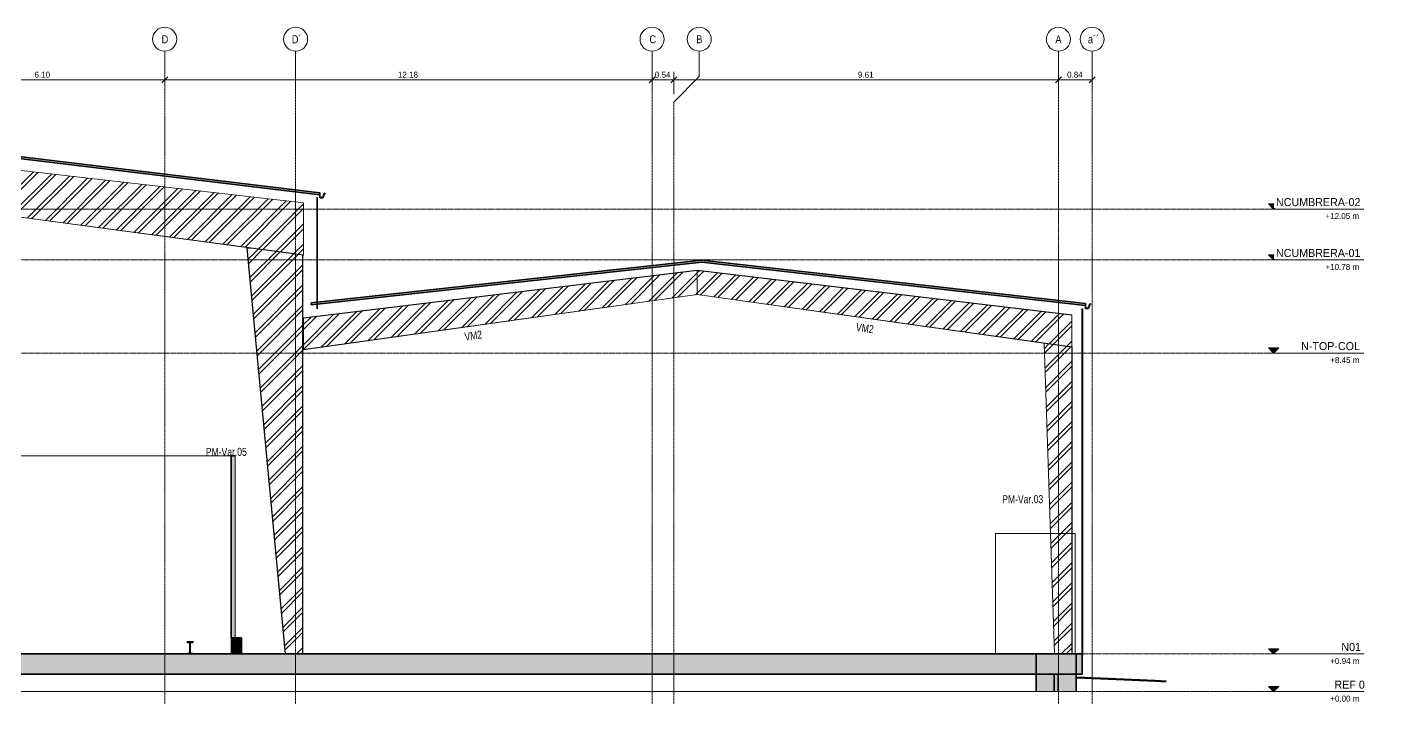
# Model space of a CAD drawing. Header units: centimetres. Extents: x -6646 to 16699, y -115 to 1717.
# Drawn here: x 5347 to 8735, y -30 to 1659 of the extents above; entities that cross this region are included whole.
import ezdxf

# ---------------------------------------------------------------- set-up
doc = ezdxf.new("R2010")
doc.units = ezdxf.units.CM
doc.linetypes.add('Centre', pattern=[3.175, 0.635, -0.475, 1.59, -0.475])
doc.linetypes.add('Grid Line', pattern=[2.2225, 1.27, -0.3175, 0.3175, -0.3175])
for name, color, linetype, lineweight in [('A-ANNO-DIMS', 7, 'Continuous', 9), ('A-ANNO-DIMS-100', 7, 'Continuous', 9), ('A-CLNG', 7, 'Continuous', 9), ('A-FLOR', 7, 'Continuous', 9), ('A-FLOR-LEVL', 7, 'Continuous', 9), ('A-FLOR-MCUT', 7, 'Continuous', 9), ('A-FLOR-PATT', 7, 'Continuous', 35), ('A-ROOF', 7, 'Continuous', 9), ('A-ROOF-MCUT', 7, 'Continuous', 35), ('A-ROOF-PATT', 7, 'Continuous', 35), ('A-WALL', 7, 'Continuous', 9), ('A-WALL-PATT', 7, 'Continuous', 35), ('C-BLDG-PADS', 7, 'Continuous', 9), ('C-TOPO', 7, 'Continuous', 9), ('I-WALL', 7, 'Continuous', 9), ('S-BEAM', 7, 'Continuous', 9), ('S-BEAM-IDEN', 7, 'Continuous', 18), ('S-COLS', 7, 'Continuous', 9), ('S-COLS-IDEN', 7, 'Continuous', 9), ('S-GRID', 7, 'Continuous', 9), ('S-GRID-IDEN', 7, 'Continuous', 9)]:
    doc.layers.add(name, color=color, linetype=linetype, lineweight=lineweight)
doc.styles.add('Century Gothic', font='GOTHIC.TTF', dxfattribs={"height": 20})
doc.styles.add('Century Gothic_1', font='GOTHIC.TTF', dxfattribs={"height": 15})
doc.styles.add('Century Gothic_2', font='GOTHIC.TTF', dxfattribs={"width": 0.8, "height": 20})
doc.styles.add('Saira Condensed', font='SairaCondensed-Regular.ttf', dxfattribs={"height": 20})
doc.dimstyles.new('FCA_N_Cotas_E100', dxfattribs={"dimscale": 30.48, "dimtxt": 15.662524, "dimasz": 0.492126, "dimexe": 0.656168, "dimexo": 0.656168, "dimgap": 0.032808, "dimtad": 1, "dimlfac": 0.01, "dimrnd": 0.01, "dimzin": 0, "dimdsep": 46, "dimtxsty": 'Century Gothic_1', "dimblk1": 'OBLIQUE', "dimblk2": 'OBLIQUE', "dimsah": 1, "dimcen": 0.09, "dimdle": 0.656168, "dimadec": 3, "dimazin": 2, "dimtfac": 1, "dimtdec": 4, "dimtix": 1, "dimtmove": 0, "dimatfit": 3, "dimfxl": 1, "dimtvp": 1, "dimtolj": 1, "dimtzin": 0, "dimarcsym": 2})
pattern_1 = [(45, (8239.84, 0), (-25.14472, 25.14472), []), (45, (8239.84, 38.1), (-25.14472, 25.14472), [])]

# ---------------------------------------------------------------- blocks, each defined once
blk = doc.blocks.new('M_S Shapes - 150 x 300-1672294-Elevación Eje 21')
at = {"layer": 'S-BEAM', "true_color": 0xcccccc}
h = blk.add_hatch(dxfattribs=at)
h.set_pattern_fill('FP_8', color=254, style=0, pattern_type=2)
h.set_pattern_definition([(45, (0, 0), (-25.1447, 25.1447), []), (45, (0, 38.1), (-25.1447, 25.1447), [])])
h.paths.add_polyline_path([(-2492.6, 94), (-2477.6, 94), (-2477.6, 94.4), (-2478, 95.1), (-2478.4, 95.3), (-2483.5, 96.2), (-2484.1, 96.7), (-2484.5, 97.4), (-2484.6, 97.8), (-2484.5, 120.6), (-2484.1, 121.3), (-2483.5, 121.8), (-2483.1, 121.9), (-2478, 122.9), (-2477.9, 123), (-2477.6, 123.6), (-2477.6, 124), (-2492.6, 124), (-2492.6, 123.6), (-2492.3, 122.9), (-2491.9, 122.7), (-2486.8, 121.8), (-2486.2, 121.3), (-2485.8, 120.6), (-2485.7, 120.2), (-2485.8, 97.4), (-2486.2, 96.7), (-2486.8, 96.2), (-2487.2, 96.1), (-2492.3, 95.1), (-2492.4, 95), (-2492.6, 94.4)])
at = {"layer": 'S-BEAM', "color": 254, "lineweight": 35, "true_color": 0xcccccc}
for p, q in [((-2492.6, 124), (-2492.6, 123.6)), ((-2477.6, 124), (-2492.6, 124)), ((-2491.9, 122.7), (-2487.2, 121.9)), ((-2485.7, 120.2), (-2485.7, 97.8)), ((-2484.6, 97.8), (-2484.6, 120.2)), ((-2483.1, 121.9), (-2478.4, 122.7)), ((-2477.6, 123.6), (-2477.6, 124)), ((-2492.6, 94.4), (-2492.6, 94)), ((-2492.6, 94), (-2477.6, 94)), ((-2487.2, 96.1), (-2491.9, 95.3)), ((-2478.4, 95.3), (-2483.1, 96.1)), ((-2477.6, 94), (-2477.6, 94.4))]:
    blk.add_line(p, q, dxfattribs=at)
at = {"layer": 'S-BEAM', "color": 254, "true_color": 0xcccccc}
blk.add_line((-2477.4, 124), (-2477.6, 124), dxfattribs=at)
at = {"layer": 'S-BEAM', "color": 254, "lineweight": 35, "true_color": 0xcccccc, "flags": 128}
for points in [[(-2492.6, 123.6), (-2492.6, 123.4), (-2492.6, 123.2), (-2492.4, 123), (-2492.3, 122.9), (-2492.1, 122.8), (-2491.9, 122.7)], [(-2487.2, 121.9), (-2486.8, 121.8), (-2486.5, 121.6), (-2486.2, 121.3), (-2485.9, 121), (-2485.8, 120.6), (-2485.7, 120.2)], [(-2484.6, 120.2), (-2484.5, 120.6), (-2484.4, 121), (-2484.1, 121.3), (-2483.8, 121.6), (-2483.5, 121.8), (-2483.1, 121.9)], [(-2478.4, 122.7), (-2478.2, 122.8), (-2478, 122.9), (-2477.9, 123), (-2477.7, 123.2), (-2477.7, 123.4), (-2477.6, 123.6)], [(-2491.9, 95.3), (-2492.1, 95.2), (-2492.3, 95.1), (-2492.4, 95), (-2492.6, 94.8), (-2492.6, 94.6), (-2492.6, 94.4)], [(-2485.7, 97.8), (-2485.8, 97.4), (-2485.9, 97), (-2486.2, 96.7), (-2486.5, 96.4), (-2486.8, 96.2), (-2487.2, 96.1)], [(-2483.1, 96.1), (-2483.5, 96.2), (-2483.8, 96.4), (-2484.1, 96.7), (-2484.4, 97), (-2484.5, 97.4), (-2484.6, 97.8)], [(-2477.6, 94.4), (-2477.7, 94.6), (-2477.7, 94.8), (-2477.9, 95), (-2478, 95.1), (-2478.2, 95.2), (-2478.4, 95.3)]]:
    blk.add_lwpolyline(points, dxfattribs=at)
blk = doc.blocks.new('PQ_RVR_ARQ-01_ZZ_ZZ_MO_T_A_rvt-2-Elevación Eje 21')
at = {"layer": 'A-ROOF-PATT', "lineweight": 9, "true_color": 0xeaeaea}
for points in [[(-2160.9, 1240.2), (-2160.9, 1245.2), (-4136.8, 1483.4), (-6109.6, 1250.8), (-6109.6, 1245.8), (-4136.8, 1478.4), (-2201.9, 1245.1)], [(-247.9, 964), (-247.9, 969.1), (-1206.2, 1077.3), (-2182.3, 970.5), (-2182.3, 965.5), (-1206.2, 1072.3), (-281.8, 967.9)]]:
    blk.add_hatch(color=254, dxfattribs=at).paths.add_polyline_path(points)
at = {"layer": 'A-WALL', "true_color": 0xeaeaea}
h = blk.add_hatch(color=254, dxfattribs=at)
h.paths.add_polyline_path([(-325.8, -0.1), (-325.8, 44), (-370.8, 44), (-370.8, -0.1)])
h.paths.add_polyline_path([(-315.8, -0.1), (-270.8, -0.1), (-270.8, 44), (-315.8, 44)])
at = {"layer": 'A-WALL-PATT', "lineweight": 9, "true_color": 0xeaeaea}
for points in [[(-2168, 955.5), (-2167.5, 955.5), (-2167.5, 1234.5), (-2168, 1234.5), (-2168, 991.6)], [(-255.5, 96.5), (-255.5, 955.5), (-256, 955.5), (-256, 96.5)], [(-2372.9, 134), (-2372.9, 588.8), (-2382.9, 588.8), (-2382.9, 134)], [(-2367.3, 94), (-2357, 94), (-2357, 134), (-2382, 134), (-2382, 94)], [(-256, 91.5), (-254.3, 91.5), (-254.3, 96.5), (-256.8, 96.5), (-256.8, 94), (-256, 94)]]:
    blk.add_hatch(color=254, dxfattribs=at).paths.add_polyline_path(points)
at = {"layer": 'A-WALL-PATT', "lineweight": 9, "true_color": 0xf2f2f2}
h = blk.add_hatch(dxfattribs=at)
h.set_pattern_fill('FP_12', style=0, pattern_type=2)
h.set_pattern_definition([(90, (-256.012, 0), (-0.05687, 3e-18), [])])
edge = h.paths.add_edge_path()
edge.add_line((-256.1, 96.5), (-256, 96.5))
edge.add_line((-256, 96.5), (-256.1, 794.1))
at = {"layer": 'A-WALL-PATT', "lineweight": 9, "true_color": 0xe5e5e5}
h = blk.add_hatch(dxfattribs=at)
h.set_pattern_fill('FP_13', color=254, style=0, pattern_type=2)
h.set_pattern_definition([(90, (-2372.647, 0), (-0.30691, 2e-17), [])])
h.paths.add_polyline_path([(-2372.9, 134), (-2372.6, 134), (-2372.6, 588.8), (-2372.9, 588.8), (-2372.9, 198.5)])
at = {"layer": 'A-CLNG', "color": 254, "lineweight": 18, "true_color": 0xe5e5e5}
blk.add_line((-2380.8, 588.8), (-3116.4, 588.8), dxfattribs=at)
at = {"layer": 'A-FLOR', "color": 254, "lineweight": 35, "true_color": 0xcccccc}
for p, q in [((-270.8, 94), (-5918.3, 94)), ((-270.8, 44), (-270.8, 94)), ((-5918.3, 44), (-270.8, 44))]:
    blk.add_line(p, q, dxfattribs=at)
at = {"layer": 'A-ROOF', "color": 254, "lineweight": 35, "true_color": 0xcccccc}
for p, q in [((-2160.9, 1245.2), (-4136.8, 1483.4)), ((-4136.8, 1478.4), (-2160.9, 1240.2)), ((-2160.9, 1240.2), (-2160.9, 1245.2)), ((-1206.2, 1077.3), (-2182.3, 970.5)), ((-2182.3, 965.5), (-1206.2, 1072.3)), ((-247.9, 969.1), (-1206.2, 1077.3)), ((-1206.2, 1072.3), (-247.9, 964)), ((-2182.3, 970.5), (-2182.3, 965.5)), ((-247.9, 964), (-247.9, 969.1))]:
    blk.add_line(p, q, dxfattribs=at)
at = {"layer": 'A-ROOF-MCUT', "color": 254, "true_color": 0xcccccc}
for p, q in [((-2160.6, 1245.2), (-2160.9, 1245.2)), ((-2160.9, 1245.2), (-2160.9, 1232.7)), ((-2160.9, 1232.7), (-2153.5, 1232.7)), ((-2160.6, 1233.1), (-2160.6, 1245.2)), ((-2153.7, 1233.1), (-2160.6, 1233.1)), ((-2149.9, 1243), (-2153.7, 1233.1)), ((-2153.5, 1232.7), (-2149.7, 1242.7)), ((-2148.7, 1243), (-2149.9, 1243)), ((-2148.4, 1244), (-2149.7, 1244)), ((-2149.7, 1244), (-2149.7, 1243.6)), ((-2149.7, 1243.6), (-2148.7, 1243.6)), ((-2149.7, 1242.7), (-2148.4, 1242.7)), ((-2148.7, 1243.6), (-2148.7, 1243)), ((-2148.4, 1242.7), (-2148.4, 1244)), ((-247.5, 969.1), (-247.9, 969.1)), ((-247.9, 969.1), (-247.9, 956.6)), ((-247.9, 956.6), (-240.4, 956.6)), ((-247.5, 956.9), (-247.5, 969.1)), ((-240.7, 956.9), (-247.5, 956.9)), ((-236.9, 966.9), (-240.7, 956.9)), ((-240.4, 956.6), (-236.6, 966.5)), ((-235.7, 966.9), (-236.9, 966.9)), ((-235.4, 967.8), (-236.6, 967.8)), ((-236.6, 967.8), (-236.6, 967.5)), ((-236.6, 967.5), (-235.7, 967.5)), ((-236.6, 966.5), (-235.4, 966.5)), ((-235.7, 967.5), (-235.7, 966.9)), ((-235.4, 966.5), (-235.4, 967.8))]:
    blk.add_line(p, q, dxfattribs=at)
at = {"layer": 'A-WALL', "color": 254, "lineweight": 35, "true_color": 0xcccccc}
for p, q in [((-2168, 1234.5), (-2168, 955.5)), ((-2167.5, 1234.5), (-2168, 1234.5)), ((-2167.5, 955.5), (-2167.5, 1234.5)), ((-2168, 955.5), (-2167.5, 955.5)), ((-255.5, 955.5), (-256, 955.5)), ((-256, 955.5), (-256, 96.5)), ((-255.5, 96.5), (-255.5, 955.5)), ((-2382.9, 588.8), (-2382.9, 134)), ((-2372.9, 588.8), (-2382.9, 588.8)), ((-2382.9, 134), (-2372.9, 134)), ((-2372.9, 134), (-2382, 134)), ((-2382, 134), (-2382, 94)), ((-2357, 134), (-2372.9, 134)), ((-2357, 94), (-2357, 134)), ((-2382, 94), (-2357, 94)), ((-370.8, 94), (-370.8, -0.1)), ((-270.8, 94), (-370.8, 94)), ((-270.8, -0.1), (-270.8, 94)), ((-256, 96.5), (-255.5, 96.5))]:
    blk.add_line(p, q, dxfattribs=at)
at = {"layer": 'A-WALL', "color": 254, "true_color": 0xcccccc}
for p, q in [((-256, 955.5), (-256.1, 955.5)), ((-472.8, 94), (-472.8, 394.9)), ((-472.8, 394.9), (-465.3, 394.9)), ((-273.2, 394.9), (-465.3, 394.9)), ((-273.2, 94), (-273.2, 394.9)), ((-256, 96.5), (-256.8, 96.5)), ((-256.8, 91.5), (-254.3, 91.5)), ((-254.3, 96.5), (-256, 96.5)), ((-254.3, 91.5), (-254.3, 96.5))]:
    blk.add_line(p, q, dxfattribs=at)
at = {"layer": 'A-WALL', "color": 254, "lineweight": 18, "true_color": 0xcccccc}
for p, q in [((-256.8, 96.5), (-256.8, 96.5)), ((-256.8, 91.5), (-256.8, 91.5))]:
    blk.add_line(p, q, dxfattribs=at)
at = {"layer": 'C-BLDG-PADS', "color": 254, "lineweight": 18, "true_color": 0xdadada}
for p, q in [((-270.8, 0), (-5918.3, 0)), ((-270.8, -0.1), (-270.8, 0))]:
    blk.add_line(p, q, dxfattribs=at)
at = {"layer": 'C-TOPO', "color": 254, "lineweight": 70, "true_color": 0xdadada}
for p, q in [((-270.8, 35.5), (-269.1, 35.4)), ((-269.1, 35.4), (-74, 26.6)), ((-74, 26.6), (-46.5, 25.4))]:
    blk.add_line(p, q, dxfattribs=at)
at = {"layer": 'C-TOPO', "color": 254, "true_color": 0xdadada}
for p, q in [((-269.1, 35.4), (-270.8, 35.5)), ((-74, 26.6), (-269.1, 35.4)), ((-46.5, 25.4), (-74, 26.6))]:
    blk.add_line(p, q, dxfattribs=at)
at = {"layer": 'S-BEAM', "color": 254, "lineweight": 70, "true_color": 0xdadada}
blk.add_blockref('M_S Shapes - 150 x 300-1672294-Elevación Eje 21', (0, 0), dxfattribs=at)
blk = doc.blocks.new('RVR_Tensor angular doble L - d_25 mm-1744887-Elevación Eje 21')
at = {"layer": 'S-BEAM', "true_color": 0xc0c0c0}
h = blk.add_hatch(dxfattribs=at)
h.set_pattern_fill('FP_15', color=9, style=0, pattern_type=2)
h.set_pattern_definition([(36.657, (0, 56.365), (-25.14424, 18.71336), []), (36.657, (0, 84.72), (-25.14424, 18.71336), [])])
h.paths.add_polyline_path([(-2222.5, 126.9), (-2222, 126.9), (-2222, 127.1), (-2222.5, 127.1)])
h = blk.add_hatch(dxfattribs=at)
h.set_pattern_fill('FP_14', color=9, style=0, pattern_type=2)
h.set_pattern_definition([(33.74, (0, 70.58), (-5.88376, 29.6597), []), (33.74, (0, 96.03), (-5.88376, 29.6597), [])])
h.paths.add_polyline_path([(-2222.5, 126.8), (-2222, 126.8), (-2222, 126.9), (-2222.5, 126.9)])
at = {"layer": 'S-BEAM'}
for p, q in [((-2222.5, 127.1), (-2222.5, 126.9)), ((-2222, 126.9), (-2222.5, 126.9)), ((-2222.5, 126.9), (-2222.5, 126.8)), ((-2222, 127.1), (-2222, 126.9)), ((-2222, 126.8), (-2222, 126.9))]:
    blk.add_line(p, q, dxfattribs=at)
blk = doc.blocks.new('Level - Con_Triangulo-1145637-Elevación Eje 21')
at = {"layer": 'A-FLOR-LEVL', "true_color": 0xe2e2e2}
blk.add_hatch(color=254, dxfattribs=at).paths.add_polyline_path([(-6517, 12.9), (-6504.1, 0), (-6491.3, 12.9)])
at = {"layer": 'A-FLOR-LEVL', "color": 253, "true_color": 0xaaaaaa}
for p, q in [((-6491.3, 0), (-6729.7, 0)), ((-6517, 12.9), (-6491.3, 12.9)), ((-6504.1, 0), (-6517, 12.9)), ((-6491.3, 12.9), (-6504.1, 0))]:
    blk.add_line(p, q, dxfattribs=at)
blk = doc.blocks.new('Grid - 3mm-1819951-Elevación Eje 21')
at = {"layer": 'S-GRID-IDEN', "color": 253, "true_color": 0xaaaaaa}
blk.add_circle((-1330.8, 1628.7), 30, dxfattribs=at)
blk = doc.blocks.new('DIMBLOCK35-Elevación Eje 21')
at = {"layer": 'A-ANNO-DIMS-100', "lineweight": 35}
for p, q in [((5081.2, 1527.3), (5073.7, 1519.8)), ((5081.2, 1527.3), (5088.7, 1534.8)), ((5691.2, 1527.3), (5683.7, 1519.8)), ((5691.2, 1527.3), (5698.7, 1534.8))]:
    blk.add_line(p, q, dxfattribs=at)
at = {"layer": 'A-ANNO-DIMS-100'}
for p, q in [((5081.2, 1527.3), (5081.2, 1547.3)), ((5081.2, 1527.3), (5691.2, 1527.3)), ((5081.2, 1527.3), (5081.2, 1517.9)), ((5691.2, 1527.3), (5691.2, 1547.3)), ((5691.2, 1527.3), (5691.2, 1517.9))]:
    blk.add_line(p, q, dxfattribs=at)
at = {"layer": 'A-ANNO-DIMS-100', "color": 0, "insert": (5365.8, 1547.5), "char_height": 15, "width": 48.927, "attachment_point": 1, "line_spacing_factor": 0.984502, "style": 'Century Gothic_1'}
blk.add_mtext('6.10', dxfattribs=at)
blk = doc.blocks.new('_Oblique')
at = {"color": 0, "linetype": 'ByBlock', "lineweight": -2}
blk.add_line((-0.5, -0.5), (0.5, 0.5), dxfattribs=at)
blk = doc.blocks.new('DIMBLOCK36-Elevación Eje 21')
at = {"layer": 'A-ANNO-DIMS-100', "lineweight": 35}
for p, q in [((5691.2, 1527.3), (5683.7, 1519.8)), ((5691.2, 1527.3), (5698.7, 1534.8)), ((6909.1, 1527.3), (6901.6, 1519.8)), ((6909.1, 1527.3), (6916.6, 1534.8))]:
    blk.add_line(p, q, dxfattribs=at)
at = {"layer": 'A-ANNO-DIMS-100'}
for p, q in [((5691.2, 1527.3), (5691.2, 1547.3)), ((5691.2, 1527.3), (6909.1, 1527.3)), ((5691.2, 1527.3), (5691.2, 1517.9)), ((6909.1, 1527.3), (6909.1, 1547.3)), ((6909.1, 1527.3), (6909.1, 1517.9))]:
    blk.add_line(p, q, dxfattribs=at)
at = {"layer": 'A-ANNO-DIMS-100', "color": 0, "insert": (6273.9, 1547.5), "char_height": 15, "width": 62.948, "attachment_point": 1, "line_spacing_factor": 0.984502, "style": 'Century Gothic_1'}
blk.add_mtext('12.18', dxfattribs=at)
blk = doc.blocks.new('DIMBLOCK37-Elevación Eje 21')
at = {"layer": 'A-ANNO-DIMS-100', "lineweight": 35}
for p, q in [((6909.1, 1527.3), (6901.6, 1519.8)), ((6909.1, 1527.3), (6916.6, 1534.8)), ((6963.5, 1527.3), (6956, 1519.8)), ((6963.5, 1527.3), (6971, 1534.8))]:
    blk.add_line(p, q, dxfattribs=at)
at = {"layer": 'A-ANNO-DIMS-100'}
for p, q in [((6909.1, 1527.3), (6909.1, 1547.3)), ((6909.1, 1527.3), (6963.5, 1527.3)), ((6909.1, 1527.3), (6909.1, 1517.9)), ((6963.5, 1527.3), (6963.5, 1547.3)), ((6963.5, 1527.3), (6963.5, 1491.7))]:
    blk.add_line(p, q, dxfattribs=at)
at = {"layer": 'A-ANNO-DIMS-100', "color": 0, "insert": (6915.9, 1547.5), "char_height": 15, "width": 48.927, "attachment_point": 1, "line_spacing_factor": 0.984502, "style": 'Century Gothic_1'}
blk.add_mtext('0.54', dxfattribs=at)
blk = doc.blocks.new('DIMBLOCK38-Elevación Eje 21')
at = {"layer": 'A-ANNO-DIMS-100', "lineweight": 35}
for p, q in [((6963.5, 1527.3), (6956, 1519.8)), ((6963.5, 1527.3), (6971, 1534.8)), ((7924.5, 1527.3), (7917, 1519.8)), ((7924.5, 1527.3), (7932, 1534.8))]:
    blk.add_line(p, q, dxfattribs=at)
at = {"layer": 'A-ANNO-DIMS-100'}
for p, q in [((6963.5, 1527.3), (6963.5, 1547.3)), ((6963.5, 1527.3), (7924.5, 1527.3)), ((6963.5, 1527.3), (6963.5, 1491.7)), ((7924.5, 1527.3), (7924.5, 1547.3)), ((7924.5, 1527.3), (7924.5, 1517.9))]:
    blk.add_line(p, q, dxfattribs=at)
at = {"layer": 'A-ANNO-DIMS-100', "color": 0, "insert": (7423.6, 1547.5), "char_height": 15, "width": 48.927, "attachment_point": 1, "line_spacing_factor": 0.984502, "style": 'Century Gothic_1'}
blk.add_mtext('9.61', dxfattribs=at)
blk = doc.blocks.new('DIMBLOCK39-Elevación Eje 21')
at = {"layer": 'A-ANNO-DIMS-100', "lineweight": 35}
for p, q in [((7924.5, 1527.3), (7917, 1519.8)), ((7924.5, 1527.3), (7932, 1534.8)), ((8008.7, 1527.3), (8001.2, 1519.8)), ((8008.7, 1527.3), (8016.2, 1534.8))]:
    blk.add_line(p, q, dxfattribs=at)
at = {"layer": 'A-ANNO-DIMS-100'}
for p, q in [((7924.5, 1527.3), (7924.5, 1547.3)), ((7924.5, 1527.3), (8008.7, 1527.3)), ((7924.5, 1527.3), (7924.5, 1517.9)), ((8008.7, 1527.3), (8008.7, 1547.3)), ((8008.7, 1527.3), (8008.7, 1517.9))]:
    blk.add_line(p, q, dxfattribs=at)
at = {"layer": 'A-ANNO-DIMS-100', "color": 0, "insert": (7946.2, 1547.5), "char_height": 15, "width": 48.927, "attachment_point": 1, "line_spacing_factor": 0.984502, "style": 'Century Gothic_1'}
blk.add_mtext('0.84', dxfattribs=at)

msp = doc.modelspace()

# ---------------------------------------------------------------- hatches: boundary and pattern name
at = {"layer": 'A-FLOR-PATT', "lineweight": 9, "true_color": 0x9a9a9a}
msp.add_hatch(color=253, dxfattribs=at).paths.add_polyline_path([(7958.021, 44), (7983.825, 44), (7983.825, 94), (2152.126, 94), (2152.126, 44), (7924.069, 44)])
at = {"layer": 'A-WALL-PATT', "lineweight": 9, "true_color": 0x9a9a9a}
msp.add_hatch(color=253, dxfattribs=at).paths.add_polyline_path([(7914.069, -0.1), (7924.069, -0.1), (7924.069, 44), (7914.069, 44)])
at = {"layer": 'S-BEAM', "true_color": 0xc0c0c0}
h = msp.add_hatch(dxfattribs=at)
h.set_pattern_fill('FP_6', color=9, style=0, pattern_type=2)
h.set_pattern_definition(pattern_1)
h.paths.add_polyline_path([(6037.986, 1219.91), (6037.986, 1220.496), (4108.337, 1441.149), (4108.337, 1440.564), (5872.499, 1238.833)])
h = msp.add_hatch(dxfattribs=at)
h.set_pattern_fill('FP_7', color=9, style=0, pattern_type=2)
h.set_pattern_definition(pattern_1)
h.paths.add_polyline_path([(6037.986, 1090.342), (6037.986, 1219.91), (4108.337, 1440.564), (4108.337, 1347.841), (6036.403, 1090.553)])
h = msp.add_hatch(dxfattribs=at)
h.set_pattern_fill('FP_16', color=9, style=0, pattern_type=2)
h.set_pattern_definition(pattern_1)
h.paths.add_polyline_path([(6037.986, 1089.755), (6037.986, 1090.342), (4108.337, 1347.841), (4108.337, 1347.254), (5872.499, 1111.838)])
h = msp.add_hatch(dxfattribs=at)
h.set_pattern_fill('FP_6', color=9, style=0, pattern_type=2)
h.set_pattern_definition(pattern_1)
h.paths.add_polyline_path([(6037.986, 932.686), (7022.123, 1051.333), (7022.123, 1051.919), (6037.986, 933.272)])
h = msp.add_hatch(dxfattribs=at)
h.set_pattern_fill('FP_6', color=9, style=0, pattern_type=2)
h.set_pattern_definition(pattern_1)
h.paths.add_polyline_path([(6037.986, 853.898), (7022.123, 991.581), (7022.123, 1051.333), (6037.986, 932.686)])
h = msp.add_hatch(dxfattribs=at)
h.set_pattern_fill('FP_6', color=9, style=0, pattern_type=2)
h.set_pattern_definition(pattern_1)
h.paths.add_polyline_path([(7958.021, 939.667), (7958.021, 940.253), (7022.123, 1051.94), (7022.123, 1051.354)])
h = msp.add_hatch(dxfattribs=at)
h.set_pattern_fill('FP_6', color=9, style=0, pattern_type=2)
h.set_pattern_definition(pattern_1)
h.paths.add_polyline_path([(7958.021, 860.647), (7958.021, 939.667), (7022.123, 1051.333), (7022.123, 991.581), (7914.925, 866.676)])
h = msp.add_hatch(dxfattribs=at)
h.set_pattern_fill('FP_6', color=9, style=0, pattern_type=2)
h.set_pattern_definition(pattern_1)
h.paths.add_polyline_path([(6037.986, 853.31), (7022.123, 990.994), (7022.123, 991.581), (6037.986, 853.898)])
h = msp.add_hatch(dxfattribs=at)
h.set_pattern_fill('FP_6', color=9, style=0, pattern_type=2)
h.set_pattern_definition(pattern_1)
h.paths.add_polyline_path([(7958.021, 860.059), (7958.021, 860.647), (7022.123, 991.581), (7022.123, 990.994)])
at = {"layer": 'S-COLS', "true_color": 0xc0c0c0}
h = msp.add_hatch(dxfattribs=at)
h.set_pattern_fill('FP_10', color=9, style=0, pattern_type=2)
h.set_pattern_definition(pattern_1)
h.paths.add_polyline_path([(5992.143, 94), (5992.725, 94), (5896.985, 1106.769), (5896.403, 1106.769), (5925.96, 794.104)])
h = msp.add_hatch(dxfattribs=at)
h.set_pattern_fill('FP_7', color=9, style=0, pattern_type=2)
h.set_pattern_definition(pattern_1)
h.paths.add_polyline_path([(5992.725, 94), (6035.821, 94), (6035.796, 1090.047), (5910.482, 1106.769), (5896.985, 1106.769), (5926.542, 794.104)])
h.paths.add_polyline_path([(6017.887, 126.784), (6017.387, 126.784), (6017.387, 127.145), (6017.887, 127.145), (6017.887, 126.945)])
h = msp.add_hatch(dxfattribs=at)
h.set_pattern_fill('FP_10', color=9, style=0, pattern_type=2)
h.set_pattern_definition(pattern_1)
h.paths.add_polyline_path([(6035.821, 94), (6036.403, 94), (6036.403, 1089.966), (6035.821, 1090.044), (6035.821, 794.104)])
h = msp.add_hatch(dxfattribs=at)
h.set_pattern_fill('FP_8', color=9, style=0, pattern_type=2)
h.set_pattern_definition(pattern_1)
h.paths.add_polyline_path([(7914.925, 94), (7889.246, 869.681), (7888.661, 869.763), (7914.343, 94)])
h = msp.add_hatch(dxfattribs=at)
h.set_pattern_fill('FP_8', color=9, style=0, pattern_type=2)
h.set_pattern_definition(pattern_1)
h.paths.add_polyline_path([(7914.925, 94), (7958.021, 94), (7958.021, 860.059), (7889.246, 869.681), (7891.748, 794.104)])
h = msp.add_hatch(dxfattribs=at)
h.set_pattern_fill('FP_8', color=9, style=0, pattern_type=2)
h.set_pattern_definition(pattern_1)
h.paths.add_polyline_path([(7958.603, 94), (7958.603, 860.566), (7958.021, 860.647), (7958.021, 94)])

# ---------------------------------------------------------------- linework, layer by layer
at = {"layer": 'A-FLOR', "lineweight": 35}
for p, q in [((5992.143, 94), (2214.464, 94)), ((6035.821, 94), (5992.725, 94)), ((7914.343, 94), (6036.403, 94)), ((7983.825, 94), (7958.603, 94)), ((7983.825, 44), (7983.825, 94)), ((2421.52, 44), (7914.069, 44)), ((7924.069, 44), (7983.825, 44))]:
    msp.add_line(p, q, dxfattribs=at)
at = {"layer": 'A-FLOR-LEVL', "color": 253, "linetype": 'Centre', "true_color": 0xaaaaaa}
for p, q in [((8449.159, 845.103), (1748.581, 845.103)), ((1748.581, 94), (8449.159, 94)), ((1748.581, 0), (8449.159, 0))]:
    msp.add_line(p, q, dxfattribs=at)
at = {"layer": 'A-FLOR-MCUT'}
msp.add_line((7914.069, 44), (7924.069, 44), dxfattribs=at)
at = {"layer": 'I-WALL', "lineweight": 35}
for p, q in [((7914.069, 44), (7914.069, -0.1)), ((7924.069, -0.1), (7924.069, 44))]:
    msp.add_line(p, q, dxfattribs=at)
at = {"layer": 'S-BEAM'}
for p, q in [((6037.986, 1220.496), (4108.337, 1441.149)), ((4108.337, 1440.564), (6037.986, 1219.91)), ((6037.986, 1090.342), (4108.337, 1347.841)), ((6037.986, 1089.755), (4108.337, 1347.254)), ((6037.986, 1219.91), (6037.986, 1220.496)), ((6037.986, 1090.342), (6037.986, 1219.91)), ((6037.986, 1089.755), (6037.986, 1090.342)), ((7022.123, 1051.919), (6037.986, 933.272)), ((7022.123, 1051.333), (6037.986, 932.686)), ((7022.123, 1051.354), (7022.123, 1051.94)), ((7022.123, 1051.94), (7958.021, 940.253)), ((7022.123, 1051.919), (7022.123, 1051.333)), ((7022.123, 1051.354), (7958.021, 939.667)), ((7022.123, 1051.333), (7022.123, 991.581)), ((7022.123, 991.581), (7022.123, 1051.333)), ((7022.123, 991.581), (6037.986, 853.898)), ((7022.123, 990.994), (6037.986, 853.31)), ((7022.123, 991.581), (7022.123, 990.994)), ((7022.123, 990.994), (7022.123, 991.581)), ((7022.123, 991.581), (7958.021, 860.647)), ((7022.123, 990.994), (7958.021, 860.059)), ((6037.986, 933.272), (6037.986, 932.686)), ((6037.986, 932.686), (6037.986, 853.898)), ((7958.021, 939.667), (7958.021, 940.253)), ((7958.021, 860.647), (7958.021, 939.667)), ((6037.986, 853.898), (6037.986, 853.31)), ((7958.021, 860.059), (7958.021, 860.647))]:
    msp.add_line(p, q, dxfattribs=at)
at = {"layer": 'S-COLS'}
for p, q in [((5896.403, 1106.769), (5896.985, 1106.769)), ((5896.403, 1106.769), (5992.143, 94)), ((5910.482, 1106.769), (5896.985, 1106.769)), ((5896.985, 1106.769), (5992.725, 94)), ((6035.821, 1090.044), (6035.821, 94)), ((6036.403, 1089.966), (6036.403, 94)), ((7888.661, 869.763), (7914.343, 94)), ((7889.246, 869.681), (7914.925, 94)), ((7958.603, 860.566), (7958.021, 860.647)), ((7958.021, 860.059), (7958.021, 94)), ((7958.603, 860.566), (7958.603, 94)), ((5992.143, 94), (5992.725, 94)), ((6036.403, 94), (6035.821, 94)), ((7914.343, 94), (7914.925, 94)), ((7914.925, 94), (7958.021, 94)), ((7958.603, 94), (7958.021, 94))]:
    msp.add_line(p, q, dxfattribs=at)
at = {"layer": 'S-GRID', "color": 253, "linetype": 'Grid Line', "true_color": 0xaaaaaa}
for p, q in [((5691.176, -30.48), (5691.176, 1598.719)), ((6018.462, -30.48), (6018.462, 1598.719)), ((6909.065, -30.48), (6909.065, 1598.719)), ((7924.503, -30.48), (7924.503, 1598.719)), ((8008.731, -30.48), (8008.731, 1598.719)), ((6963.521, -30.48), (6963.521, 1471.719))]:
    msp.add_line(p, q, dxfattribs=at)
at = {"layer": 'S-GRID', "color": 253, "true_color": 0xaaaaaa}
for p, q in [((7027.021, 1535.219), (7027.021, 1598.719)), ((6963.521, 1471.719), (7027.021, 1535.219))]:
    msp.add_line(p, q, dxfattribs=at)

# ---------------------------------------------------------------- block references
at = {"lineweight": 5}
msp.add_blockref('PQ_RVR_ARQ-01_ZZ_ZZ_MO_T_A_rvt-2-Elevación Eje 21', (8239.838, 0), dxfattribs=at)
at = {"layer": 'A-FLOR-LEVL', "color": 253, "true_color": 0xaaaaaa, "extrusion": (0, 0, -1)}
for p in [(-1957.901, 1204.505), (-1957.901, 1077.508), (-1957.901, 845.103), (-1957.901, 94), (-1957.901, 0)]:
    msp.add_blockref('Level - Con_Triangulo-1145637-Elevación Eje 21', p, dxfattribs=at)
at = {"layer": 'S-BEAM'}
msp.add_blockref('RVR_Tensor angular doble L - d_25 mm-1744887-Elevación Eje 21', (8239.838, 0), dxfattribs=at)
at = {"layer": 'S-GRID-IDEN', "color": 253, "true_color": 0xaaaaaa}
for p in [(7021.949, 0), (7349.235, 0), (8239.838, 0), (8357.794, 0), (9255.276, 0), (9339.504, 0)]:
    msp.add_blockref('Grid - 3mm-1819951-Elevación Eje 21', p, dxfattribs=at)

# ---------------------------------------------------------------- texts
at = {"layer": 'S-BEAM-IDEN', "lineweight": 9, "char_height": 20, "width": 60.2869, "attachment_point": 1, "style": 'Century Gothic_2'}
for insert, rotation in [((7420.386, 920.345), 352.035866), ((6439.19, 895.686), 7.964134)]:
    msp.add_mtext('VM2', dxfattribs=dict(at, insert=insert, rotation=rotation))
at = {"layer": 'S-COLS-IDEN', "char_height": 20, "width": 134.6835, "attachment_point": 1, "style": 'Century Gothic_2'}
for s, insert in [('PM-Var.05', (5793.965, 608.59)), ('PM-Var.03', (7784.224, 490.382))]:
    msp.add_mtext(s, dxfattribs=dict(at, insert=insert))
at = {"layer": 'S-GRID-IDEN', "color": 253, "true_color": 0xaaaaaa, "char_height": 20, "attachment_point": 1, "style": 'Saira Condensed'}
for s, insert, width in [('D', (5683.602, 1638.398), 17.63712), ('D´', (6008.888, 1638.398), 22.44725), ('C', (6902.791, 1638.398), 14.43037), ('B', (7019.447, 1638.398), 17.63712), ('A', (7916.929, 1638.398), 17.63712), ('a´´', (7998.157, 1638.398), 24.85231)]:
    msp.add_mtext(s, dxfattribs=dict(at, insert=insert, width=width))

# ---------------------------------------------------------------- dimensions: what is measured, and where the dimension line sits
at = {"layer": 'A-ANNO-DIMS'}
for base, p1, p2, override, picture, middle in [((5691.176, 1527.286), (5081.176, 1537.892), (5691.176, 1537.892), {"dimpost": '<>', "dimfxl": 610}, 'DIMBLOCK35-Elevación Eje 21', (5386.176, 1536.163)), ((6909.065, 1527.286), (5691.176, 1537.892), (6909.065, 1537.892), {"dimpost": '<>', "dimfxl": 1217.889225}, 'DIMBLOCK36-Elevación Eje 21', (6300.121, 1536.163)), ((6963.521, 1527.286), (6909.065, 1537.892), (6963.521, 1471.719), {"dimpost": '<>', "dimfxl": 85.699343}, 'DIMBLOCK37-Elevación Eje 21', (6936.293, 1536.163)), ((7924.503, 1527.286), (6963.521, 1471.719), (7924.503, 1537.892), {"dimpost": '<>', "dimfxl": 963.257519}, 'DIMBLOCK38-Elevación Eje 21', (7444.012, 1536.163)), ((8008.731, 1527.286), (7924.503, 1537.892), (8008.731, 1537.892), {"dimpost": '<>', "dimfxl": 84.227741}, 'DIMBLOCK39-Elevación Eje 21', (7966.617, 1536.163))]:
    dim = msp.add_linear_dim(base=base, p1=p1, p2=p2, dimstyle='FCA_N_Cotas_E100', override=override, dxfattribs=at)
    dim.commit()
    dim.dimension.update_dxf_attribs({"geometry": picture, "text_midpoint": middle})

# ---------------------------------------------------------------- next in the draw order: texts
at = {"layer": 'A-FLOR-LEVL', "color": 9, "true_color": 0xb7b7b7, "char_height": 20, "attachment_point": 1, "style": 'Century Gothic', "bg_fill": 3, "box_fill_scale": 1.25, "bg_fill_color": 256, "bg_fill_true_color": 13158600, "bg_fill_transparency": 0}
for s, insert, width in [('NCUMBRERA-02', (8468.116, 1231.973), 262.15181), ('NCUMBRERA-01', (8468.116, 1104.976), 262.15181), ('N-TOP-COL', (8530.916, 872.571), 185.9915), ('N01', (8631.516, 121.468), 64.135), ('REF 0', (8614.316, 27.468), 84.97887)]:
    msp.add_mtext(s, dxfattribs=dict(at, insert=insert, width=width))

# ---------------------------------------------------------------- next in the draw order: linework, layer by layer
at = {"layer": 'A-FLOR-LEVL', "color": 253, "linetype": 'Centre', "true_color": 0xaaaaaa}
for p, q in [((1748.581, 1204.505), (8449.159, 1204.505)), ((1748.581, 1077.508), (8449.159, 1077.508))]:
    msp.add_line(p, q, dxfattribs=at)

# ---------------------------------------------------------------- next in the draw order: texts
at = {"layer": 'A-FLOR-LEVL', "color": 9, "true_color": 0xb7b7b7, "char_height": 15, "attachment_point": 1, "style": 'Century Gothic_1', "bg_fill": 3, "box_fill_scale": 1.25, "bg_fill_color": 256, "bg_fill_true_color": 13158600, "bg_fill_transparency": 0}
for s, insert, width in [('+12.05 m', (8591.816, 1194.661), 112.23625), ('+10.78 m', (8591.816, 1067.664), 112.23625), ('+8.45 m', (8603.716, 835.259), 97.80587), ('+0.94 m', (8603.716, 84.156), 97.80587), ('+0.00 m', (8603.716, -9.844), 97.80587)]:
    msp.add_mtext(s, dxfattribs=dict(at, insert=insert, width=width))

doc.saveas('drawing.dxf')
